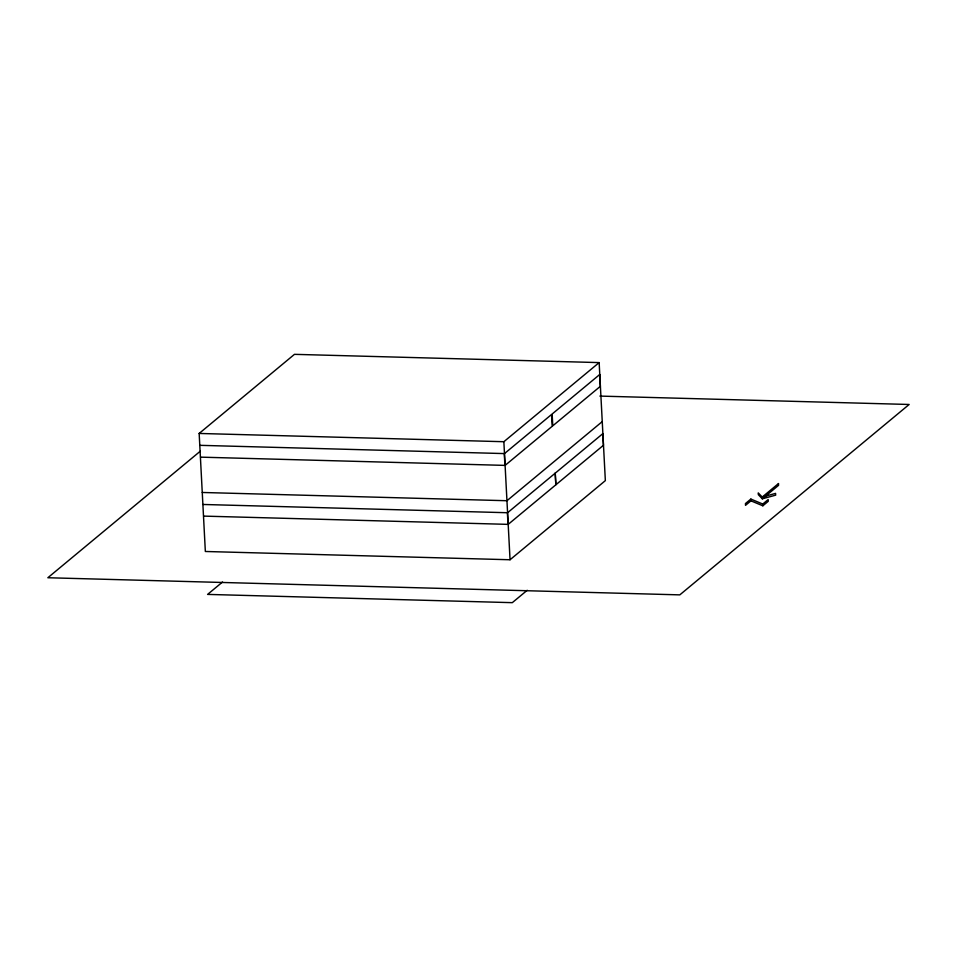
<?xml version="1.0" encoding="UTF-8"?>
<svg xmlns="http://www.w3.org/2000/svg" width="957" height="957" viewBox="0 0 957 957"><rect width="100%" height="100%" fill="white"/><g stroke="black" fill="none" stroke-linecap="round" stroke-linejoin="round"><path stroke-width="1.44" d="M199.164 433.449L294.469 354.341L599.154 362.595L605.35 480.629L510.045 559.749L205.348 551.483L199.164 433.449L503.861 441.715L599.154 362.595M200.372 451.13L47.85 577.741L679.805 594.871L909.15 404.476L599.895 396.09M222.526 582.012L207.597 594.405L512.294 602.659L527.223 590.278M504.53 453.546L551.555 414.501L552.177 426.308L505.152 465.353M599.728 374.51L552.153 414.01L552.775 425.817L600.35 386.329L599.608 374.462M602.252 421.606L506.947 500.726L202.262 492.472M507.629 512.689L602.826 433.653L603.436 445.292L508.239 524.328M750.862 499.075L745.443 503.573L745.527 505.332L750.946 500.834L750.862 499.075L762.765 504.04L768.184 499.542L768.268 501.301L762.849 505.798L750.946 500.834M199.941 445.328L504.303 453.582L504.925 465.389L200.563 457.147M203.04 504.471L507.401 512.725L508.011 524.364L203.65 516.11M762.765 504.04L762.849 505.798M555.251 473.153L555.861 484.78L555.204 473.201M503.861 441.715L510.045 559.749M778.484 483.56L762.227 497.054L762.322 498.812L775.672 495.152L775.577 493.393L762.227 497.054L758.255 492.927L758.351 494.685L762.322 498.812L778.579 485.319L778.484 483.56"/></g></svg>
